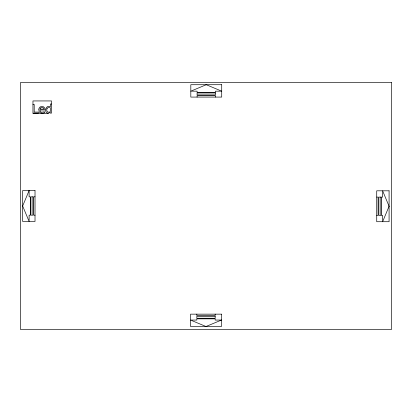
<?xml version="1.0" encoding="UTF-8"?>
<svg xmlns="http://www.w3.org/2000/svg" width="412" height="412" viewBox="0 0 412 412"><rect width="100%" height="100%" fill="white"/><g stroke="black" fill="none" stroke-linecap="round" stroke-linejoin="round"><path stroke-width="0.62" d="M32.96 113.3L48.209 113.3L50.316 112.455L50.316 113.12L51.5 113.12L51.5 100.94L32.96 100.94L32.96 113.12L38.398 113.12L38.398 112.09L34.206 112.09L34.206 104.421L32.96 104.421M51.5 104.03L50.316 104.03L50.316 106.857C45.84 104.066 43.451 112.924 48.209 113.3M35.02 196.828L33.65 196.828L33.65 215.172L35.02 215.172M376.723 197.09L378.092 197.09L378.092 215.435L376.723 215.435M215.435 97.078L215.435 95.708L197.09 95.708L197.09 97.078M215.172 314.15L215.172 315.52L196.828 315.52L196.828 314.15M38.857 109.139L39.032 111.328A2.776 2.776 0 0 0 40.242 112.775L42.343 113.269L44.748 112.723C45.598 109.999 39.732 114.649 40.005 109.973L44.882 109.973C45.552 107.264 42.348 105.374 40.191 106.945A3.064 3.064 0 0 0 39.027 108.464L38.857 109.139M46.947 108.825C45.85 111.178 48.405 113.485 50.316 111.528L50.316 107.769L47.952 107.578L46.947 108.825M40.18 108.402L40.005 109.129L43.729 109.129C43.981 107.053 40.886 106.698 40.18 108.402M29.113 190.55L22.66 206L29.113 221.45L29.113 215.172L30.328 215.172L30.328 196.828L29.113 196.828L29.113 190.55M389.082 206.263L382.63 221.713L382.63 215.435L381.414 215.435L381.414 197.09L382.63 197.09L382.63 190.813L389.082 206.263M206.263 84.718L190.813 91.17L197.09 91.17L197.09 92.386L215.435 92.386L215.435 91.17L221.713 91.17L206.263 84.718M221.45 320.057L206 326.51L190.55 320.057L196.828 320.057L196.828 318.842L215.172 318.842L215.172 320.057L221.45 320.057M391.4 82.4L20.6 82.4L20.6 329.6L391.4 329.6L391.4 82.4M221.713 84.718L190.813 84.718L190.813 97.078L221.713 97.078L221.713 84.718M215.435 92.973L197.09 92.973L197.09 94.925L215.435 94.925L215.435 92.973M35.02 190.55L22.66 190.55L22.66 221.45L35.02 221.45L35.02 190.55M389.082 190.813L376.723 190.813L376.723 221.713L389.082 221.713L389.082 190.813M32.867 196.828L30.915 196.828L30.915 215.172L32.867 215.172L32.867 196.828M380.827 197.09L378.875 197.09L378.875 215.435L380.827 215.435L380.827 197.09M221.45 314.15L190.55 314.15L190.55 326.51L221.45 326.51L221.45 314.15M215.172 316.303L196.828 316.303L196.828 318.255L215.172 318.255L215.172 316.303"/></g></svg>
